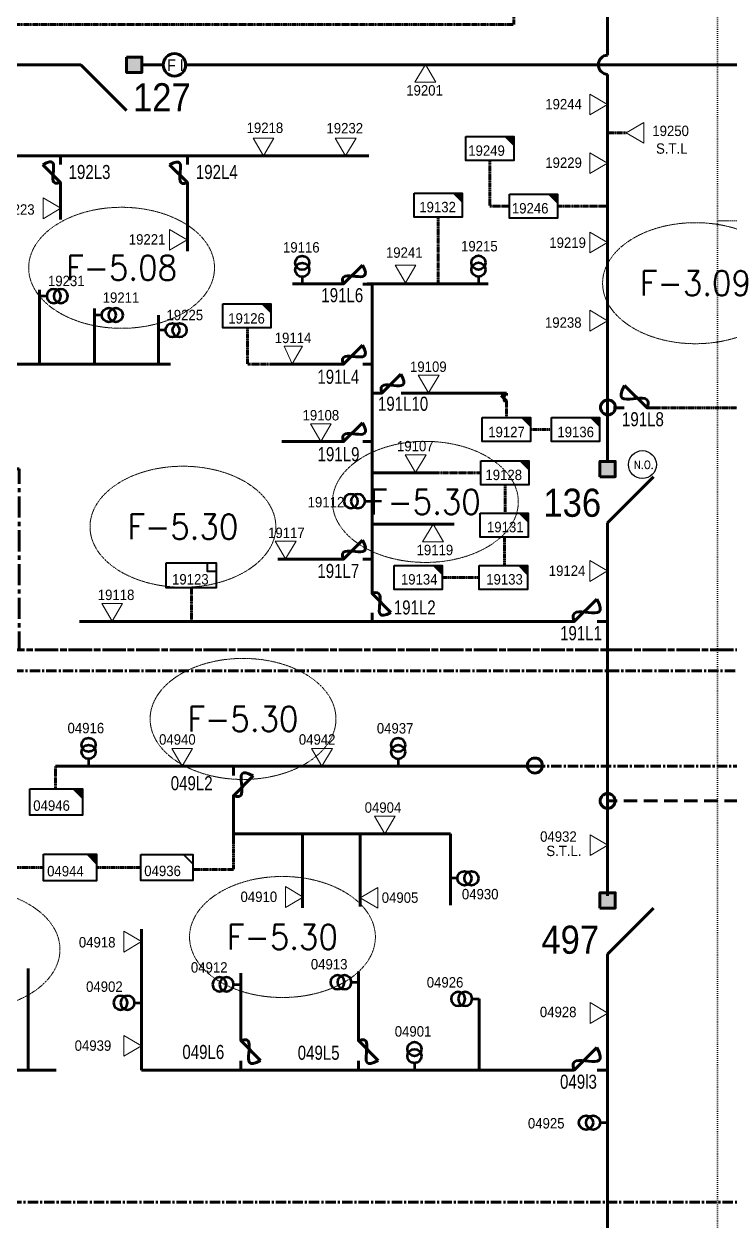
# Model space of a CAD drawing. Header units: metres. Extents: x 65984 to 144644, y -19036 to 23726.
# Drawn here: x 120569.7 to 120820.7, y 21391 to 21816.3 of the extents above; entities that cross this region are included whole.
import ezdxf
from ezdxf.enums import TextEntityAlignment as Align

# ---------------------------------------------------------------- set-up
doc = ezdxf.new("R2010")
doc.units = ezdxf.units.M
doc.header["$MEASUREMENT"] = 0
for name, pattern in [('( Center )', [2, 1.25, -0.25, 0.25, -0.25]), ('DGN Style 1', [0.6, 0, -0.6]), ('DGN Style 3', [0.013877, 0, -0.013877]), ('HIDDEN2', [2381.25, 1587.5, -793.75])]:
    doc.linetypes.add(name, pattern=pattern)
doc.layers.get('0').update_dxf_attribs({"color": 95, "lineweight": 40})
for name, color, linetype, lineweight in [('ABS', 7, 'Continuous', 40), ('ABS NUMBER', 112, 'Continuous', 30), ('d_fco', 5, 'Continuous', 40), ('d_fco text', 95, 'Continuous', 40), ('d_grid line', 7, 'DGN Style 1', 0), ('d_oh branch', 94, 'Continuous', 40), ('d_tf', 1, 'Continuous', 40), ('d_tf no', 6, 'Continuous', 40), ('d_tf_200', 1, 'Continuous', 40), ('d_ug cable', 95, 'Continuous', 40), ('d_ug main line', 95, 'Continuous', 40), ('EARTH FAULT INDICATOR', 95, 'Continuous', 40), ('FDR  1  05', 172, 'Continuous', 40), ('FDR  1  16', 234, 'Continuous', 40), ('fedr no', 95, 'Continuous', 40), ('O H MAIN FEEDER', 4, 'Continuous', 100), ('SW N O', 114, 'Continuous', 30)]:
    doc.layers.add(name, color=color, linetype=linetype, lineweight=lineweight)
doc.styles.add('NASKHF', font='naskhf.shx', dxfattribs={"height": 8})
doc.styles.add('Style-Andalus', font='andlso.ttf')
doc.styles.add('Style-Arial', font='arial.ttf')
doc.styles.add('Style-msdefault', font='msdefault.shx')
doc.styles.add('Style-STANDARD', font='STANDARD.shx')

# ---------------------------------------------------------------- blocks, each defined once
blk = doc.blocks.new('TFU_63')
at = {"layer": 'd_tf_200', "color": 11, "linetype": 'Continuous', "lineweight": 53}
blk.add_line((0, 10), (0, 0), dxfattribs=at)
for centre in [(0, 30), (0, 20)]:
    blk.add_circle(centre, 10, dxfattribs=at)
blk = doc.blocks.new('TF_8')
at = {"color": 0, "linetype": 'ByBlock', "lineweight": -2}
blk.add_line((6.3, 4.95), (9.9, 1.35), dxfattribs=at)
blk.add_3dface([(-10.1, 4.95), (9.9, 4.95), (9.9, -5.05), (-10.1, -5.05)], dxfattribs=at)
blk = doc.blocks.new('exist.us-1000kva')
at = {"color": 0, "linetype": 'ByBlock', "lineweight": -2, "flags": 128}
blk.add_lwpolyline([(39.99, 12.92), (32.8, 20), (40, 20)], close=True, dxfattribs=at)
at = {"color": 0, "linetype": 'ByBlock', "lineweight": -2, "extrusion": (0, 0, -1)}
blk.add_solid([(-39.99, 12.92), (-32.8, 20), (-40, 20)], dxfattribs=at)
at = {"color": 0, "linetype": 'ByBlock', "lineweight": -2, "xscale": 2, "yscale": 2}
blk.add_blockref('TF_8', (20.2, 10.1), dxfattribs=at)
blk = doc.blocks.new('TFU_62')
at = {"layer": 'd_tf_200', "color": 191, "linetype": 'Continuous', "lineweight": 53}
blk.add_line((0, 10), (0, 0), dxfattribs=at)
for centre in [(0, 30), (0, 20)]:
    blk.add_circle(centre, 10, dxfattribs=at)
blk = doc.blocks.new('*U804')
at = {"layer": 'd_fco', "color": 11, "linetype": 'Continuous', "lineweight": 100}
blk.add_line((-4.6, 4.21), (-10.13, 4.21), dxfattribs=at)
at = {"layer": 'd_fco', "color": 11, "linetype": 'Continuous', "lineweight": 100, "flags": 128}
blk.add_lwpolyline([(13.02, 4.21), (7.07, 4.21), (-4.4, -7.26)], dxfattribs=at)
at = {"layer": 'd_fco', "color": 11, "linetype": 'Continuous', "lineweight": 100}
blk.add_open_spline([(-4.4, -7.26), (-13, 7.69), (11.58, -7.67), (7.07, 4.21)], degree=3, dxfattribs=at)
blk = doc.blocks.new('ABS2_1_1')
at = {"color": 0, "linetype": 'ByBlock', "lineweight": -2, "ltscale": 500}
for q in [(-29900, 43500), (0, 0)]:
    blk.add_line((0, 13600), q, dxfattribs=at)
at = {"color": 0, "linetype": 'ByBlock', "lineweight": -2, "ltscale": 500, "flags": 128}
for points in [[(5000, 43600), (-5000, 43600), (-5000, 53600), (5000, 53600)], [(3791, 49653), (3791, 49653), (3791, 49653)]]:
    blk.add_lwpolyline(points, close=True, dxfattribs=at)
at = {"color": 0, "linetype": 'ByBlock', "lineweight": -2, "ltscale": 500}
for points in [[(5000, 43600), (-5000, 43600), (5000, 53600), (-5000, 53600)], [(3791, 49653), (3791, 49653), (3791, 49653)]]:
    blk.add_solid(points, dxfattribs=at)
blk = doc.blocks.new('*U805')
at = {"layer": 'd_fco', "color": 191, "linetype": 'Continuous', "lineweight": 100}
blk.add_line((-4.6, 4.21), (-10.13, 4.21), dxfattribs=at)
at = {"layer": 'd_fco', "color": 191, "linetype": 'Continuous', "lineweight": 100, "flags": 128}
blk.add_lwpolyline([(13.02, 4.21), (7.07, 4.21), (-4.4, -7.26)], dxfattribs=at)
at = {"layer": 'd_fco', "color": 191, "linetype": 'Continuous', "lineweight": 100}
blk.add_open_spline([(-4.4, -7.26), (-13, 7.69), (11.58, -7.67), (7.07, 4.21)], degree=3, dxfattribs=at)
blk = doc.blocks.new('TF3')
at = {"color": 0, "linetype": 'ByBlock', "lineweight": -2}
for p, q in [((11.3, 9), (18.3, 9)), ((18.3, 9), (18.3, 2))]:
    blk.add_line(p, q, dxfattribs=at)
at = {"color": 0, "linetype": 'ByBlock', "lineweight": -2, "flags": 128}
blk.add_lwpolyline([(18.3, 2), (11.3, 2), (11.3, 9)], dxfattribs=at)
at = {"color": 0, "linetype": 'ByBlock', "lineweight": -2}
blk.add_3dface([(-21.7, 9), (18.3, 9), (18.3, -11), (-21.7, -11)], dxfattribs=at)
blk = doc.blocks.new('*U748')
at = {"layer": 'd_fco', "color": 5, "linetype": 'Continuous', "lineweight": 100}
blk.add_line((-4.6, 4.21), (-10.13, 4.21), dxfattribs=at)
at = {"layer": 'd_fco', "color": 5, "linetype": 'Continuous', "lineweight": 100, "extrusion": (0, 0, -1), "flags": 128}
blk.add_lwpolyline([(-13.02, 4.21), (-7.07, 4.21), (4.4, -7.26)], dxfattribs=at)
at = {"layer": 'd_fco', "color": 5, "linetype": 'Continuous', "lineweight": 100}
blk.add_open_spline([(-4.4, -7.26), (-13, 7.69), (11.58, -7.67), (7.07, 4.21)], degree=3, dxfattribs=at)
blk = doc.blocks.new('*U906')
at = {"layer": 'EARTH FAULT INDICATOR', "color": 2, "linetype": 'Continuous', "lineweight": 100}
blk.add_circle((0.02, 0.13), 4, dxfattribs=at)
at = {"layer": 'EARTH FAULT INDICATOR', "color": 2, "lineweight": 140, "style": 'Style-Andalus', "width": 0.9}
blk.add_text('F I', height=4.234, dxfattribs=at).set_placement((-2.61, 2.11), align=Align.TOP_LEFT)
blk = doc.blocks.new('*U965')
at = {"layer": 'SW N O', "color": 3, "ltscale": 0.426762}
blk.add_circle((0, 0), 16.8, dxfattribs=at)
at = {"layer": 'SW N O', "color": 3, "style": 'Style-STANDARD'}
blk.add_text('N.O.', height=9.6, dxfattribs=at).set_placement((1.7, -0.2), align=Align.MIDDLE_CENTER)
blk = doc.blocks.new('TRA1_390')
at = {"layer": 'd_tf', "color": 191, "linetype": 'Continuous', "lineweight": 0, "ltscale": 0.00019715, "flags": 128}
blk.add_lwpolyline([(10, -17), (0, 0), (-10, -17)], close=True, dxfattribs=at)
blk = doc.blocks.new('TRA1_389')
at = {"layer": 'd_tf', "color": 191, "linetype": 'Continuous', "lineweight": 0, "ltscale": 0.00019715, "xscale": 1.000046566207833, "yscale": 1.000046566207833, "zscale": 1.000046566207833, "rotation": 180}
blk.add_blockref('TRA1_390', (0, 0), dxfattribs=at)
blk = doc.blocks.new('TRA1_386')
at = {"layer": 'd_tf', "color": 13, "linetype": 'Continuous', "lineweight": 0, "ltscale": 0.00019715, "extrusion": (0, 0, -1), "flags": 128}
blk.add_lwpolyline([(-10.1, -17), (-0.1, 0), (9.9, -17)], close=True, dxfattribs=at)
blk = doc.blocks.new('TRA1_385')
at = {"layer": 'd_tf', "color": 13, "linetype": 'Continuous', "lineweight": 0, "ltscale": 0.00019715, "xscale": 1.000046566207833, "yscale": 1.000046566207833, "zscale": 1.000046566207833, "rotation": 180}
blk.add_blockref('TRA1_386', (0, 0), dxfattribs=at)
blk = doc.blocks.new('TRA1_394')
at = {"layer": 'd_tf', "color": 11, "linetype": 'Continuous', "lineweight": 0, "ltscale": 0.00019715, "extrusion": (0, 0, -1), "flags": 128}
blk.add_lwpolyline([(-10, -17), (0, 0), (10, -17)], close=True, dxfattribs=at)
blk = doc.blocks.new('TRA1_393')
at = {"layer": 'd_tf', "color": 11, "linetype": 'Continuous', "lineweight": 0, "ltscale": 0.00019715, "xscale": 1.000046566207833, "yscale": 1.000046566207833, "zscale": 1.000046566207833, "rotation": 180}
blk.add_blockref('TRA1_394', (0, 0), dxfattribs=at)
blk = doc.blocks.new('TRA1_396')
at = {"layer": 'd_tf', "color": 11, "linetype": 'Continuous', "lineweight": 0, "ltscale": 0.00019715, "flags": 128}
blk.add_lwpolyline([(10, -17), (0, 0), (-10, -17)], close=True, dxfattribs=at)
blk = doc.blocks.new('TRA1_395')
at = {"layer": 'd_tf', "color": 11, "linetype": 'Continuous', "lineweight": 0, "ltscale": 0.00019715, "xscale": 1.000046566207833, "yscale": 1.000046566207833, "zscale": 1.000046566207833, "rotation": 180}
blk.add_blockref('TRA1_396', (0, 0), dxfattribs=at)
blk = doc.blocks.new('TRA1_402')
at = {"layer": 'd_tf', "color": 11, "linetype": 'Continuous', "lineweight": 0, "ltscale": 0.000215867, "extrusion": (0, 0, -1), "flags": 128}
blk.add_lwpolyline([(-10, -17), (0, 0), (10, -17)], close=True, dxfattribs=at)
blk = doc.blocks.new('TRA1_401')
at = {"layer": 'd_tf', "color": 11, "linetype": 'Continuous', "lineweight": 0, "ltscale": 0.000215867, "xscale": 1.000046566207833, "yscale": 1.000046566207833, "zscale": 1.000046566207833, "rotation": 180}
blk.add_blockref('TRA1_402', (0, 0), dxfattribs=at)
blk = doc.blocks.new('TRA1_403')
at = {"layer": 'd_tf', "color": 11, "linetype": 'Continuous', "lineweight": 0, "ltscale": 0.000215861, "flags": 128}
blk.add_lwpolyline([(10, -17), (0, 0), (-10, -17)], close=True, dxfattribs=at)
blk = doc.blocks.new('TRA1_392')
at = {"layer": 'd_tf', "color": 191, "linetype": 'Continuous', "lineweight": 0, "ltscale": 0.00019707, "flags": 128}
blk.add_lwpolyline([(10, -17), (0, 0), (-10, -17)], close=True, dxfattribs=at)
blk = doc.blocks.new('TRA1_391')
at = {"layer": 'd_tf', "color": 191, "linetype": 'Continuous', "lineweight": 0, "ltscale": 0.00019707, "xscale": 1.000046566207834, "yscale": 1.000046566207834, "zscale": 1.000046566207834, "rotation": 180}
blk.add_blockref('TRA1_392', (0, 0), dxfattribs=at)
blk = doc.blocks.new('TRA1_405')
at = {"layer": 'd_tf', "color": 11, "linetype": 'Continuous', "lineweight": 0, "ltscale": 0.00019715, "extrusion": (0, 0, -1), "flags": 128}
blk.add_lwpolyline([(-10.1, -17), (-0.1, 0), (9.9, -17)], close=True, dxfattribs=at)
blk = doc.blocks.new('TRA1_404')
at = {"layer": 'd_tf', "color": 11, "linetype": 'Continuous', "lineweight": 0, "ltscale": 0.00019715, "xscale": 1.000046566207833, "yscale": 1.000046566207833, "zscale": 1.000046566207833, "rotation": 180}
blk.add_blockref('TRA1_405', (0, 0), dxfattribs=at)
blk = doc.blocks.new('TRA1_407')
at = {"layer": 'd_tf', "color": 11, "linetype": 'Continuous', "lineweight": 0, "ltscale": 0.00019715, "extrusion": (0, 0, -1), "flags": 128}
blk.add_lwpolyline([(-10, -17), (0, 0), (7.9, -17)], close=True, dxfattribs=at)
blk = doc.blocks.new('TRA1_406')
at = {"layer": 'd_tf', "color": 11, "linetype": 'Continuous', "lineweight": 0, "ltscale": 0.00019715, "xscale": 1.000046566207833, "yscale": 1.000046566207833, "zscale": 1.000046566207833, "rotation": 180}
blk.add_blockref('TRA1_407', (0, 0), dxfattribs=at)
blk = doc.blocks.new('TRA1_409')
at = {"layer": 'd_tf', "color": 11, "linetype": 'Continuous', "lineweight": 0, "ltscale": 0.00019707, "flags": 128}
blk.add_lwpolyline([(10, -17), (0, 0), (-10, -17)], close=True, dxfattribs=at)
blk = doc.blocks.new('TRA1_408')
at = {"layer": 'd_tf', "color": 11, "linetype": 'Continuous', "lineweight": 0, "ltscale": 0.00019707, "xscale": 1.000046566207834, "yscale": 1.000046566207834, "zscale": 1.000046566207834, "rotation": 180}
blk.add_blockref('TRA1_409', (0, 0), dxfattribs=at)
blk = doc.blocks.new('TRA1_411')
at = {"layer": 'd_tf', "color": 5, "linetype": 'Continuous', "lineweight": 0, "ltscale": 0.00019707, "flags": 128}
blk.add_lwpolyline([(10, -17), (0, 0), (-10, -17)], close=True, dxfattribs=at)
blk = doc.blocks.new('TRA1_410')
at = {"layer": 'd_tf', "color": 5, "linetype": 'Continuous', "lineweight": 0, "ltscale": 0.00019707, "xscale": 1.000046566207834, "yscale": 1.000046566207834, "zscale": 1.000046566207834, "rotation": 180}
blk.add_blockref('TRA1_411', (0, 0), dxfattribs=at)
blk = doc.blocks.new('TRA1_419')
at = {"layer": 'd_tf', "color": 5, "linetype": 'Continuous', "lineweight": 0, "ltscale": 0.00019715, "flags": 128}
blk.add_lwpolyline([(10, -17), (0, 0), (-10, -17)], close=True, dxfattribs=at)
blk = doc.blocks.new('TRA1_418')
at = {"layer": 'd_tf', "color": 5, "linetype": 'Continuous', "lineweight": 0, "ltscale": 0.00019715, "xscale": 1.000046566207833, "yscale": 1.000046566207833, "zscale": 1.000046566207833, "rotation": 180}
blk.add_blockref('TRA1_419', (0, 0), dxfattribs=at)

msp = doc.modelspace()

# ---------------------------------------------------------------- linework, layer by layer
at = {"layer": 'd_grid line', "color": 7, "linetype": 'DGN Style 1', "lineweight": 0, "flags": 128}
for points in [[(120816.18, 21746.42), (120816.18, 22346.42), (121806.14, 22346.42), (121806.14, 21746.42)], [(120816.18, 21146.41), (120816.18, 21746.42), (121806.14, 21746.42), (121806.14, 21146.41)]]:
    msp.add_lwpolyline(points, close=True, dxfattribs=at)
at = {"layer": 'd_oh branch', "color": 191, "linetype": 'Continuous', "lineweight": 100}
for p, q in [((120692.32, 21769.49), (120488.16, 21769.48)), ((120582.71, 21758.79), (120582.71, 21746.86)), ((120627.82, 21758.74), (120627.82, 21735.62)), ((120575.31, 21721.92), (120575.31, 21695.45)), ((120594.81, 21695.45), (120594.81, 21715.3)), ((120617.5, 21695.45), (120617.5, 21712.91)), ((120621.78, 21695.45), (120488.33, 21695.45))]:
    msp.add_line(p, q, dxfattribs=at)
at = {"layer": 'd_oh branch', "color": 11, "linetype": 'Continuous', "lineweight": 100}
for p, q in [((120682.21, 21723.96), (120665.16, 21723.96)), ((120734.68, 21723.96), (120691.67, 21723.96)), ((120693.43, 21723.96), (120693.43, 21616.23)), ((120679.76, 21695.44), (120658.83, 21695.44)), ((120705.41, 21685.2), (120741.15, 21685.21)), ((120661.41, 21667.94), (120681.86, 21667.94)), ((120715.62, 21656.86), (120693.43, 21656.86)), ((120693.43, 21638.61), (120722.6, 21638.61)), ((120679.76, 21626.19), (120659.99, 21626.19)), ((120761.86, 21604.01), (120589.51, 21604.01)), ((120751.25, 21552.62), (120580.99, 21552.62)), ((120644.18, 21538.52), (120644.17, 21524.93)), ((120644.17, 21528.61), (120721.26, 21528.61)), ((120668.67, 21528.61), (120668.67, 21502.37)), ((120689.21, 21528.61), (120689.21, 21502.8)), ((120721.26, 21528.61), (120721.26, 21503.31)), ((120611.53, 21444.66), (120611.53, 21494.72)), ((120646.8, 21457.03), (120646.8, 21479.11)), ((120688.6, 21456.85), (120688.6, 21479.72)), ((120731.54, 21444.66), (120731.54, 21469.97)), ((120761.86, 21444.66), (120611.53, 21444.66))]:
    msp.add_line(p, q, dxfattribs=at)
at = {"layer": 'd_oh branch', "color": 211, "linetype": 'Continuous', "lineweight": 100}
for p, q in [((120571.2, 21444.66), (120571.2, 21480.77)), ((120581.22, 21444.66), (120407.66, 21444.66))]:
    msp.add_line(p, q, dxfattribs=at)
at = {"layer": 'd_oh branch', "color": 11, "linetype": 'Continuous', "lineweight": 100}
for centre in [(120751.29, 21552.88), (120777.15, 21540.29)]:
    msp.add_circle(centre, 2.66, dxfattribs=at)
at = {"layer": 'd_ug cable', "color": 5, "linetype": 'DGN Style 3', "lineweight": 100}
for p, q in [((120783.75, 21777.66), (120777.15, 21777.66)), ((120759.37, 21751.55), (120777.15, 21751.55)), ((120833.06, 21679.93), (120794.54, 21679.93))]:
    msp.add_line(p, q, dxfattribs=at)
at = {"layer": 'd_ug cable', "color": 11, "linetype": 'DGN Style 3', "lineweight": 100}
for p, q in [((120749.68, 21672.28), (120757.19, 21672.28)), ((120718.3, 21619.65), (120731.54, 21619.65)), ((120629.3, 21616.01), (120629.3, 21604.01)), ((120561.69, 21516.65), (120576.7, 21516.65)), ((120595.52, 21516.65), (120611.25, 21516.65))]:
    msp.add_line(p, q, dxfattribs=at)
at = {"layer": 'd_ug cable', "color": 231, "linetype": 'DGN Style 3', "lineweight": 100, "flags": 128}
msp.add_lwpolyline([(120452.88, 21763.49), (120460.89, 21763.49), (120460.89, 21816.13), (120743.82, 21816.13), (120743.82, 21925.79), (120760.08, 21925.79)], dxfattribs=at)
at = {"layer": 'd_ug cable', "color": 5, "linetype": 'DGN Style 3', "lineweight": 100, "flags": 128}
msp.add_lwpolyline([(120735.33, 21767.78), (120735.33, 21751.55), (120742.3, 21751.55)], dxfattribs=at)
at = {"layer": 'd_ug cable', "color": 11, "linetype": 'DGN Style 3', "lineweight": 100, "flags": 128}
for points in [[(120716.96, 21747.72), (120716.96, 21723.96)], [(120649.15, 21708.33), (120649.15, 21695.44), (120658.83, 21695.44)], [(120741.15, 21676.55), (120741.15, 21681.96)], [(120715.62, 21656.86), (120732.18, 21656.86)], [(120740.76, 21652.55), (120740.76, 21642.5)], [(120740.49, 21633.97), (120740.49, 21623.91)], [(120580.99, 21544.65), (120580.99, 21552.62)], [(120629.73, 21515.9), (120644.17, 21515.9), (120644.17, 21524.93)]]:
    msp.add_lwpolyline(points, dxfattribs=at)
at = {"layer": 'd_ug cable', "color": 11, "linetype": 'HIDDEN2', "lineweight": 158, "ltscale": 0.003}
msp.add_lwpolyline([(120844.82, 21540.29), (120777.15, 21540.29)], dxfattribs=at)
at = {"layer": 'd_ug main line', "color": 30, "linetype": '( Center )', "lineweight": 158, "ltscale": 2.94, "flags": 128}
msp.add_lwpolyline([(120201.34, 21586.56), (121275.38, 21586.56)], dxfattribs=at)
at = {"layer": 'd_ug main line', "color": 6, "linetype": '( Center )', "lineweight": 158, "ltscale": 2.94, "flags": 128}
msp.add_lwpolyline([(120277.05, 21397.69), (121497.76, 21397.69), (121497.76, 21553.57), (121854.14, 21553.57)], dxfattribs=at)
at = {"layer": 'd_ug main line', "color": 11, "linetype": '( Center )', "lineweight": 140, "ltscale": 2.94, "flags": 128}
msp.add_lwpolyline([(120751.25, 21552.62), (120843.79, 21552.62)], dxfattribs=at)
at = {"layer": 'FDR  1  16', "color": 191, "linetype": '( Center )', "lineweight": 158, "ltscale": 6, "flags": 128}
for points in [[(120518.78, 21658.34), (120556.88, 21658.34), (120556.88, 21593.97), (121208.3, 21593.97), (121208.3, 21421.48), (121487.8, 21421.48), (121487.8, 21464.64), (121699.35, 21464.64)], [(120529.95, 21658.34), (120568.05, 21658.34), (120568.05, 21593.97), (121219.47, 21593.97), (121219.47, 21421.48), (121498.98, 21421.48), (121498.98, 21464.64), (121710.53, 21464.64)]]:
    msp.add_lwpolyline(points, dxfattribs=at)
at = {"layer": 'fedr no', "color": 82, "linetype": 'DGN Style 3', "lineweight": 13, "true_color": 0x1dc70e}
for centre in [(120604.42, 21729.71), (120808.38, 21724.24), (120712.38, 21646.54), (120626.22, 21637.71), (120647.58, 21569.43), (120661.59, 21491.96), (120549.5, 21487.53)]:
    msp.add_ellipse(centre, major_axis=(33.02, 0), ratio=0.651175, dxfattribs=at)
at = {"layer": 'O H MAIN FEEDER', "color": 5, "lineweight": 211, "ltscale": 0.488306}
for p, q in [((120777.15, 21805.28), (120777.15, 21876.59)), ((120777.15, 21660.93), (120777.15, 21798.42))]:
    msp.add_line(p, q, dxfattribs=at)
at = {"layer": 'O H MAIN FEEDER', "color": 13, "lineweight": 211, "ltscale": 0.000258801}
for p, q in [((120583.76, 21801.84), (119417.39, 21801.84)), ((120619.19, 21801.84), (120611.64, 21801.84)), ((121192.09, 21801.84), (120627.19, 21801.84))]:
    msp.add_line(p, q, dxfattribs=at)
at = {"layer": 'O H MAIN FEEDER', "color": 11, "lineweight": 211, "ltscale": 0.488306}
for p, q in [((120777.15, 21506.56), (120777.15, 21635.7)), ((120777.15, 21255.44), (120777.15, 21480.57))]:
    msp.add_line(p, q, dxfattribs=at)
at = {"layer": 'O H MAIN FEEDER', "color": 5, "lineweight": 211, "ltscale": 0.488306}
msp.add_circle((120777.27, 21680.12), 2.66, dxfattribs=at)
msp.add_arc((120777.25, 21801.85), 3.43, 91.6301, 268.3698, dxfattribs=at)

# ---------------------------------------------------------------- block references
at = {"layer": 'ABS', "color": 7, "linetype": 'Continuous', "lineweight": 211, "ltscale": 0.812883, "xscale": 0.0005446322480400586, "yscale": -0.000544632248040059, "zscale": 0.000360672857092237}
for p, rotation in [((120582.48, 21801.84), 90.0000071991901), ((120777.15, 21631.75), 180.0000071991901), ((120777.15, 21478.47), 180.0000071991901)]:
    msp.add_blockref('ABS2_1_1', p, dxfattribs=dict(at, rotation=rotation))
at = {"layer": 'd_fco', "color": 191, "linetype": 'Continuous', "lineweight": 100, "xscale": 0.5514595697224477, "yscale": 0.5514595697224477, "zscale": 0.5514595697224477, "rotation": 269.9640835135762}
for p in [(120580.39, 21763.91), (120625.5, 21763.86)]:
    msp.add_blockref('*U805', p, dxfattribs=at)
at = {"layer": 'd_fco', "color": 11, "linetype": 'Continuous', "lineweight": 100}
for p, xscale, yscale, zscale, rotation in [((120687.4, 21726.43), 0.587906812121396, 0.587906812121396, 0.587906812121396, 179.9640835135763), ((120687.4, 21697.91), 0.587906812121396, 0.587906812121396, 0.587906812121396, 179.9640835135763), ((120701.08, 21687.68), 0.587906812121396, 0.587906812121396, 0.587906812121396, 179.9640835135763), ((120740.47, 21683.58), 0.1610730157154802, 0.1610730157154802, 0.1610730157154802, 269.9640835135763), ((120687.48, 21670.42), 0.587906812121396, 0.587906812121396, 0.587906812121396, 179.9640835135763), ((120687.4, 21628.66), 0.587906812121396, 0.587906812121396, 0.587906812121396, 179.9640835135763), ((120695.89, 21609.86), 0.5847379503940191, 0.5847379503940191, 0.5847379503940191, 89.96408351357623), ((120770.2, 21606.96), 0.7000000000000004, 0.7000000000000004, 0.7000000000000004, 179.9640835135763), ((120649.38, 21450.83), 0.6117328401943982, 0.6117328401943982, 0.6117328401943982, 89.96408351357631), ((120691.17, 21450.83), 0.6117328401943982, 0.6117328401943982, 0.6117328401943982, 89.96408351357631), ((120770.2, 21447.6), 0.7000000000000004, 0.7000000000000004, 0.7000000000000004, 179.9640835135763)]:
    msp.add_blockref('*U804', p, dxfattribs=dict(at, xscale=xscale, yscale=yscale, zscale=zscale, rotation=rotation))
at = {"layer": 'd_fco', "color": 5, "linetype": 'Continuous', "lineweight": 100, "extrusion": (0, 0, -1), "xscale": 0.7000000000000004, "yscale": 0.7000000000000004, "zscale": 0.7000000000000004, "rotation": 179.9640835135763}
msp.add_blockref('*U748', (-120786.26, 21682.87), dxfattribs=at)
at = {"layer": 'd_fco', "color": 11, "linetype": 'Continuous', "lineweight": 100, "extrusion": (0, 0, -1), "xscale": 0.6117328401943982, "yscale": 0.6117328401943982, "zscale": 0.6117328401943982, "rotation": 269.9640835135763}
msp.add_blockref('*U804', (-120646.75, 21546.48), dxfattribs=at)
at = {"layer": 'd_tf', "color": 13, "linetype": 'Continuous', "lineweight": 0, "ltscale": 0.00019715, "xscale": 0.37, "yscale": 0.37, "zscale": 0.37, "rotation": 180}
msp.add_blockref('TRA1_385', (120712.35, 21801.99), dxfattribs=at)
at = {"layer": 'd_tf', "color": 5, "linetype": 'Continuous', "lineweight": 0, "ltscale": 0.00019707, "xscale": 0.37, "yscale": 0.37, "zscale": 0.37, "rotation": 89.99999999999997}
for p in [(120777.15, 21787.71), (120777.15, 21766.91), (120777.11, 21738.67), (120777.11, 21710.92)]:
    msp.add_blockref('TRA1_410', p, dxfattribs=at)
at = {"layer": 'd_tf', "color": 5, "linetype": 'Continuous', "lineweight": 0, "ltscale": 0.00019715, "extrusion": (0, 0, -1), "xscale": 0.37, "yscale": 0.37, "zscale": 0.37, "rotation": 89.99999999999993}
msp.add_blockref('TRA1_418', (-120783.75, 21777.65), dxfattribs=at)
at = {"layer": 'd_tf', "color": 191, "linetype": 'Continuous', "lineweight": 0, "ltscale": 0.00019715, "extrusion": (0, 0, -1), "xscale": 0.37, "yscale": 0.37, "zscale": 0.37, "rotation": 359.9999999999999}
for p in [(-120654.83, 21769.49), (-120684.03, 21769.49)]:
    msp.add_blockref('TRA1_389', p, dxfattribs=at)
at = {"layer": 'd_tf', "color": 191, "linetype": 'Continuous', "lineweight": 0, "ltscale": 0.00019707, "xscale": 0.37, "yscale": 0.37, "zscale": 0.37, "rotation": 89.99999999999997}
for p in [(120582.79, 21750.84), (120627.78, 21739.65)]:
    msp.add_blockref('TRA1_391', p, dxfattribs=at)
at = {"layer": 'd_tf', "color": 11, "linetype": 'Continuous', "lineweight": 0, "ltscale": 0.00019715, "extrusion": (0, 0, -1), "xscale": 0.37, "yscale": 0.37, "zscale": 0.37}
msp.add_blockref('TRA1_393', (-120705.32, 21724.39), dxfattribs=at)
at = {"layer": 'd_tf', "color": 11, "linetype": 'Continuous', "lineweight": 0, "ltscale": 0.00019715, "extrusion": (0, 0, -1)}
for name, p, xscale, yscale, zscale, rotation in [('TRA1_406', (-120665.06, 21695.56), 0.37, 0.37, 0.37, 1.850552848727691e-09), ('TRA1_404', (-120713.5, 21685.23), 0.3700000000000001, 0.3700000000000001, 0.3700000000000001, 359.99994156498), ('TRA1_393', (-120675.2, 21667.97), 0.37, 0.37, 0.37, 359.9999999999999), ('TRA1_393', (-120715.1, 21638.61), 0.3699999999999999, 0.3699999999999999, 0.3699999999999999, 179.9999415639394), ('TRA1_393', (-120662.71, 21626.31), 0.37, 0.37, 0.37, 2.099532359290962e-10)]:
    msp.add_blockref(name, p, dxfattribs=dict(at, xscale=xscale, yscale=yscale, zscale=zscale, rotation=rotation))
at = {"layer": 'd_tf', "color": 11, "linetype": 'Continuous', "lineweight": 0, "ltscale": 0.00019715, "xscale": 0.3699999999999999, "yscale": 0.3699999999999999, "zscale": 0.3699999999999999, "rotation": 5.843595057253704e-05}
for p in [(120708.91, 21657.02), (120601.05, 21604.17)]:
    msp.add_blockref('TRA1_395', p, dxfattribs=at)
at = {"layer": 'd_tf', "color": 11, "linetype": 'Continuous', "lineweight": 0, "ltscale": 0.00019707, "xscale": 0.37, "yscale": 0.37, "zscale": 0.37, "rotation": 89.99999999999997}
msp.add_blockref('TRA1_408', (120777.11, 21622), dxfattribs=at)
at = {"layer": 'd_tf', "color": 11, "linetype": 'Continuous', "lineweight": 0, "ltscale": 0.000215867, "xscale": 0.37, "yscale": 0.37, "zscale": 0.37}
for p, rotation in [((120625.96, 21552.62), 359.9999999999999), ((120675.64, 21552.62), 359.9999999999999), ((120698, 21528.6), 359.9999999999999), ((120689.22, 21505.85), 269.9999999999999)]:
    msp.add_blockref('TRA1_401', p, dxfattribs=dict(at, rotation=rotation))
at = {"layer": 'd_tf', "color": 11, "linetype": 'Continuous', "lineweight": 0, "ltscale": 0.000215867, "extrusion": (0, 0, -1), "xscale": 0.37, "yscale": 0.37, "zscale": 0.37}
for p, rotation in [((-120777.27, 21524.59), 269.9997796178925), ((-120611.52, 21490.31), 269.9999999999999), ((-120777.22, 21464.93), 269.9999999999999), ((-120611.51, 21453.27), 270.0000000000001)]:
    msp.add_blockref('TRA1_401', p, dxfattribs=dict(at, rotation=rotation))
at = {"layer": 'd_tf', "color": 11, "linetype": 'Continuous', "lineweight": 0, "ltscale": 0.000215861, "xscale": 0.37, "yscale": 0.37, "zscale": 0.37, "rotation": 269.9999999999999}
msp.add_blockref('TRA1_403', (120668.95, 21506.15), dxfattribs=at)
at = {"layer": 'd_tf_200', "color": 11, "linetype": 'Continuous', "lineweight": 53, "xscale": 0.25, "yscale": 0.25, "zscale": 0.25}
for p, rotation in [((120668.62, 21723.96), 359.9999999999999), ((120731.24, 21724.04), 359.9999999999999), ((120592.68, 21552.73), 359.9999999999999), ((120702.71, 21552.69), 359.9999999999999), ((120721.26, 21512.81), 269.9999999999999), ((120708.49, 21444.66), 359.9999999999999), ((120776.96, 21426), 89.99999999999991)]:
    msp.add_blockref('TFU_63', p, dxfattribs=dict(at, rotation=rotation))
at = {"layer": 'd_tf_200', "color": 191, "linetype": 'Continuous', "lineweight": 53, "extrusion": (0, 0, -1), "xscale": 0.25, "yscale": 0.25, "zscale": 0.25, "rotation": 89.99999999999987}
msp.add_blockref('TFU_62', (-120575.31, 21719.67), dxfattribs=at)
at = {"layer": 'd_tf_200', "color": 191, "linetype": 'Continuous', "lineweight": 53, "xscale": 0.25, "yscale": 0.25, "zscale": 0.25, "rotation": 269.9999999999998}
for p in [(120594.86, 21712.94), (120617.51, 21707.53)]:
    msp.add_blockref('TFU_62', p, dxfattribs=at)
at = {"layer": 'd_tf_200', "color": 11, "linetype": 'Continuous', "lineweight": 53, "extrusion": (0, 0, -1), "xscale": 0.25, "yscale": 0.25, "zscale": 0.25}
for p, rotation in [((-120693.43, 21646.82), 269.9999415654154), ((-120688.62, 21475.9), 269.9999999999999), ((-120646.71, 21475.13), 269.9999999999999), ((-120611.53, 21468.6), 269.9999999999999), ((-120731.51, 21469.97), 269.9999999999999)]:
    msp.add_blockref('TFU_63', p, dxfattribs=dict(at, rotation=rotation))
at = {"layer": 'EARTH FAULT INDICATOR', "color": 2, "linetype": 'Continuous', "lineweight": 100}
msp.add_blockref('*U906', (120623.17, 21801.7), dxfattribs=at)
at = {"layer": 'FDR  1  05', "color": 5, "linetype": 'Continuous', "lineweight": 40, "xscale": 0.4267622666565712, "yscale": 0.4267622666565712, "zscale": 0.4267622666565712, "rotation": 359.9999999999999}
for p in [(120726.79, 21767.78), (120742.3, 21747.29)]:
    msp.add_blockref('exist.us-1000kva', p, dxfattribs=at)
at = {"layer": 'FDR  1  05', "color": 11, "linetype": 'Continuous', "lineweight": 40, "rotation": 359.9999999999999}
for name, p, xscale, yscale, zscale in [('exist.us-1000kva', (120708.43, 21747.72), 0.4267622666565712, 0.4267622666565712, 0.4267622666565712), ('exist.us-1000kva', (120640.37, 21708.33), 0.4267622666565712, 0.4267622666565712, 0.4267622666565712), ('exist.us-1000kva', (120732.61, 21668.01), 0.4267622666565712, 0.4267622666565712, 0.4267622666565712), ('exist.us-1000kva', (120757.19, 21668.01), 0.4267622666565712, 0.4267622666565712, 0.4267622666565712), ('exist.us-1000kva', (120732.08, 21652.55), 0.4267622666565712, 0.4267622666565712, 0.4267622666565712), ('exist.us-1000kva', (120731.81, 21633.97), 0.4267622666565712, 0.4267622666565712, 0.4267622666565712), ('TF3', (120629.9, 21620.9), 0.4443913777588308, 0.4443913777588308, 0.1300771388769227), ('exist.us-1000kva', (120701.23, 21615.38), 0.4267622666565712, 0.4267622666565712, 0.4267622666565712), ('exist.us-1000kva', (120731.54, 21615.38), 0.4267622666565712, 0.4267622666565712, 0.4267622666565712), ('exist.us-1000kva', (120571.76, 21535.24), 0.4706953856588768, 0.4706953856588768, 0.4267622666565712), ('exist.us-1000kva', (120576.7, 21511.94), 0.4706953856588768, 0.4706953856588768, 0.4267622666565712), ('TF_8', (120620.58, 21516.69), 0.9237560267545996, 0.9237560267545996, 0.4267622666565712)]:
    msp.add_blockref(name, p, dxfattribs=dict(at, xscale=xscale, yscale=yscale, zscale=zscale))
at = {"layer": 'SW N O', "color": 3, "xscale": 0.2950694635422144, "yscale": 0.2950694635422144, "zscale": 0.2950694635422144}
msp.add_blockref('*U965', (120789.52, 21659.8), dxfattribs=at)

# ---------------------------------------------------------------- texts
at = {"layer": 'ABS NUMBER', "color": 7, "lineweight": 140, "style": 'Style-Arial', "width": 0.88}
msp.add_text('127', height=10, dxfattribs=at).set_placement((120628.98, 21785.29), align=Align.RIGHT)
at = {"layer": 'ABS NUMBER', "color": 7, "lineweight": 140, "char_height": 10, "attachment_point": 3, "style": 'NASKHF'}
for s, insert in [('\\fArial|b0|i0|c178178|p39;\\H1x;\\W0.88;136\\P', (120774.83, 21651.24)), ('\\fArial|b0|i0|c178178|p39;\\H1x;\\W0.88;497\\P', (120774.11, 21495.99))]:
    msp.add_mtext(s, dxfattribs=dict(at, insert=insert))
at = {"layer": 'd_fco text', "color": 191, "linetype": 'Continuous', "lineweight": 80, "style": 'Style-msdefault', "width": 0.8}
for s, p in [('192L3', (120600.47, 21766.25)), ('192L4', (120645.69, 21766.25))]:
    msp.add_text(s, height=5, dxfattribs=at).set_placement(p, align=Align.TOP_RIGHT)
at = {"layer": 'd_fco text', "color": 11, "linetype": 'Continuous', "lineweight": 80, "style": 'Style-msdefault', "width": 0.8}
for s, p in [('191L6', (120675.41, 21722.49)), ('191L4', (120674, 21693.5)), ('191L10', (120695.53, 21683.92)), ('191L9', (120674.08, 21666.01)), ('191L7', (120674, 21624.5)), ('191L1', (120760.24, 21602.39)), ('049L6', (120626.03, 21453.61)), ('049L5', (120667.01, 21453.34)), ('049l3', (120760.24, 21443.04))]:
    msp.add_text(s, height=5, dxfattribs=at).set_placement(p, align=Align.TOP_LEFT)
at = {"layer": 'd_fco text', "color": 5, "linetype": 'Continuous', "lineweight": 80, "style": 'Style-msdefault', "width": 0.8}
msp.add_text('191L8', height=5, dxfattribs=at).set_placement((120782.25, 21678.41), align=Align.TOP_LEFT)
at = {"layer": 'd_fco text', "color": 11, "linetype": 'Continuous', "lineweight": 80, "style": 'Style-msdefault', "width": 0.8}
msp.add_text('191L2', height=5, dxfattribs=at).set_placement((120716.04, 21611.54), align=Align.TOP_RIGHT)
msp.add_text('049L2', height=5, dxfattribs=at).set_placement((120621.89, 21544.1))
at = {"layer": 'd_tf no', "color": 13, "linetype": 'Continuous', "lineweight": 40, "style": 'Style-msdefault', "width": 0.945946}
msp.add_text('19201', height=3.7, dxfattribs=at).set_placement((120705.57, 21794.6), align=Align.TOP_LEFT)
at = {"layer": 'd_tf no', "color": 5, "linetype": 'Continuous', "lineweight": 40, "style": 'Style-msdefault', "width": 0.945946}
for s, p in [('19244', (120754.97, 21789.7)), ('19250', (120793.02, 21780.22)), ('19249', (120727.6, 21773.2)), ('S.T.L', (120794.35, 21773.93)), ('19229', (120754.97, 21768.9)), ('19246', (120743.11, 21752.71)), ('19219', (120756.41, 21740.48)), ('19238', (120754.86, 21712.11))]:
    msp.add_text(s, height=3.7, dxfattribs=at).set_placement(p, align=Align.TOP_LEFT)
at = {"layer": 'd_tf no', "color": 191, "linetype": 'Continuous', "lineweight": 40, "style": 'Style-msdefault', "width": 0.945946}
for s, p in [('19218', (120648.84, 21781.3)), ('19232', (120677.23, 21781.17)), ('19223', (120560.51, 21752.28)), ('19221', (120606.99, 21741.65)), ('19231', (120578.26, 21726.89)), ('19211', (120597.71, 21720.98)), ('19225', (120620.38, 21714.78))]:
    msp.add_text(s, height=3.7, dxfattribs=at).set_placement(p, align=Align.TOP_LEFT)
at = {"layer": 'd_tf no', "color": 11, "linetype": 'Continuous', "lineweight": 40, "style": 'Style-msdefault', "width": 0.945946}
for s, p in [('19132', (120710.2, 21753.14)), ('19116', (120661.78, 21738.83)), ('19215', (120725.05, 21739.23)), ('19241', (120698.35, 21736.97)), ('19126', (120642.31, 21713.58)), ('19114', (120658.84, 21706.67)), ('19109', (120706.92, 21696.42)), ('19108', (120668.73, 21679.19)), ('19127', (120734.7, 21673.22)), ('19136', (120759.28, 21673.22)), ('19107', (120702.29, 21668.22)), ('19128', (120733.71, 21657.99)), ('19112', (120670.54, 21648.3)), ('19117', (120656.48, 21637.41)), ('19131', (120734.26, 21639.46)), ('19119', (120709.24, 21631.31)), ('19124', (120756.23, 21623.94)), ('19123', (120622.35, 21620.89)), ('19134', (120703.68, 21620.88)), ('19133', (120733.99, 21620.88)), ('19118', (120595.96, 21615.37)), ('04916', (120585.21, 21568.03)), ('04937', (120695.12, 21567.95)), ('04940', (120617.74, 21563.99)), ('04942', (120667.42, 21563.99)), ('04946', (120573.03, 21540.5)), ('04904', (120690.8, 21539.81)), ('04932', (120753.15, 21529.5)), ('S.T.L.', (120755.37, 21524.4)), ('04944', (120577.97, 21517.2)), ('04936', (120612.48, 21517.29)), ('04910', (120646.69, 21508.1)), ('04930', (120725.35, 21509.03)), ('04905', (120696.87, 21507.8)), ('04918', (120589.24, 21491.94)), ('04912', (120629.05, 21483)), ('04913', (120671.68, 21484.14)), ('04902', (120591.8, 21476.17)), ('04926', (120712.87, 21477.7)), ('04928', (120753.06, 21467.17)), ('04901', (120701.49, 21460.27)), ('04939', (120587.74, 21455.23)), ('04925', (120748.81, 21427.62))]:
    msp.add_text(s, height=3.7, dxfattribs=at).set_placement(p, align=Align.TOP_LEFT)
at = {"layer": 'fedr no', "color": 6, "linetype": 'Continuous', "lineweight": 40, "char_height": 8.852, "attachment_point": 5, "style": 'Style-STANDARD'}
for s, insert in [('F-5.08', (120604.42, 21729.71)), ('F-3.09', (120808.38, 21724.24)), ('F-5.30', (120712.38, 21646.54)), ('F-5.30', (120626.22, 21637.71)), ('F-5.30', (120647.58, 21569.43)), ('F-5.30', (120661.59, 21491.96))]:
    msp.add_mtext(s, dxfattribs=dict(at, insert=insert))

doc.saveas('drawing.dxf')
